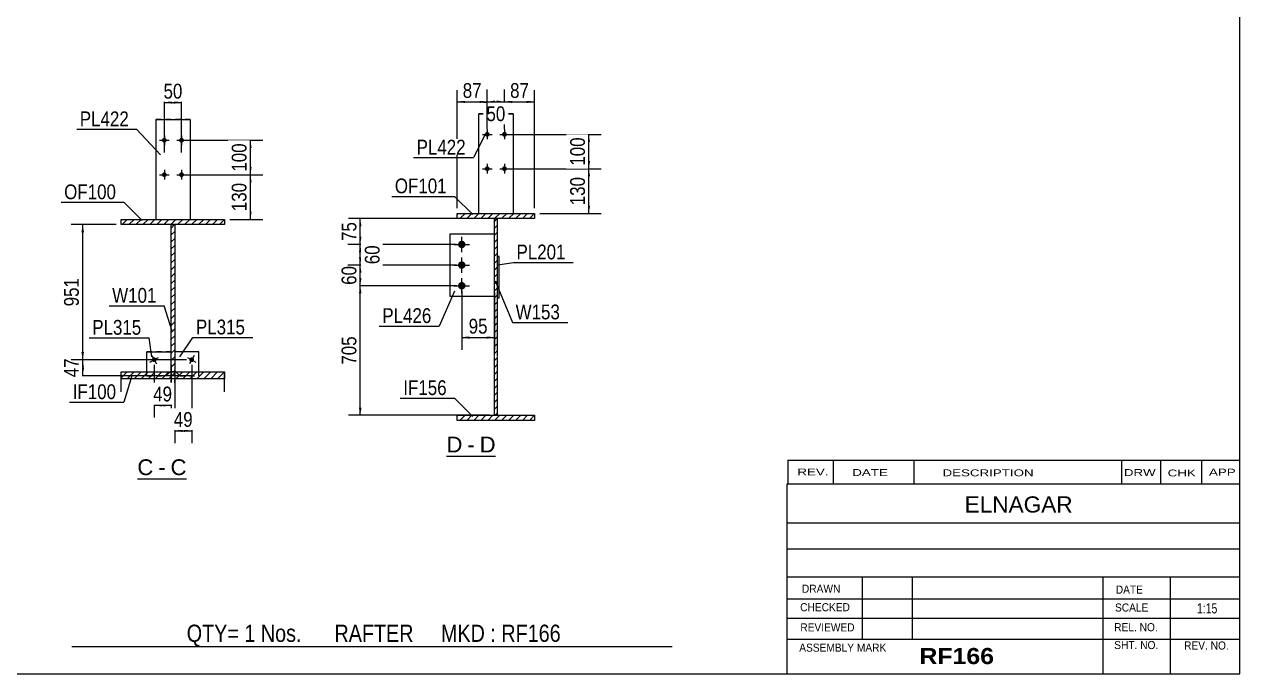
# Model space of a CAD drawing. Header units: millimetres. Extents: x -351 to 51, y -184 to 93.
# Drawn here: x -184.1 to 51.3, y -183.8 to -58 of the extents above; entities that cross this region are included whole.
import ezdxf

# ---------------------------------------------------------------- set-up
doc = ezdxf.new("R2010")
doc.units = ezdxf.units.MM
doc.linetypes.add('DXK_LINE_DOT1', pattern=[1.8814, 0.9407, -0.9407])
doc.styles.add('Arial', font='ARIAL.TTF', dxfattribs={"height": 0.2})
doc.styles.add('Arial Bold', font='ARIALBD.TTF', dxfattribs={"height": 0.2})
doc.styles.add('Arial Narrow', font='ARIALN.TTF', dxfattribs={"height": 0.2})

# ---------------------------------------------------------------- blocks, each defined once
blk = doc.blocks.new('Unknown-623466721-1210')
at = {"color": 5, "linetype": 'Continuous'}
for p, q in [((51.27, -183.83), (51.27, 93.17)), ((-348.73, -183.83), (51.27, -183.83))]:
    blk.add_line(p, q, dxfattribs=at)
blk = doc.blocks.new('Unknown-623466721-12 - 8521')
at = {"color": 7, "linetype": 'Continuous'}
blk.add_line((-102.32, -141.72), (-92.81, -141.72), dxfattribs=at)
at = {"color": 0, "linetype": 'Continuous'}
blk.add_wipeout([(-99.23, -140.97), (-99.23, -137.77), (-102.32, -137.77), (-102.32, -140.97)], dxfattribs=at)
blk.add_wipeout([(-96.85, -140.97), (-96.85, -137.77), (-98.27, -137.77), (-98.27, -140.97)], dxfattribs=at)
at = {"color": 96, "linetype": 'Continuous', "style": 'Arial'}
blk.add_text('D', height=3.06, dxfattribs=at).set_placement((-102.32, -140.97))
at = {"color": 0, "linetype": 'Continuous'}
blk.add_wipeout([(-92.81, -140.97), (-92.81, -137.77), (-95.89, -137.77), (-95.89, -140.97)], dxfattribs=at)
at = {"color": 96, "linetype": 'Continuous', "style": 'Arial'}
for s, p in [('D', (-95.89, -140.97)), ('-', (-98.27, -140.97))]:
    blk.add_text(s, height=3.06, dxfattribs=at).set_placement(p)
blk = doc.blocks.new('Unknown-623466721-14 - 1653')
at = {"color": 7, "linetype": 'Continuous'}
blk.add_line((-162.17, -146.11), (-152.67, -146.11), dxfattribs=at)
at = {"color": 0, "linetype": 'Continuous'}
blk.add_wipeout([(-159.09, -145.36), (-159.09, -142.16), (-162.17, -142.16), (-162.17, -145.36)], dxfattribs=at)
blk.add_wipeout([(-156.71, -145.36), (-156.71, -142.16), (-158.13, -142.16), (-158.13, -145.36)], dxfattribs=at)
at = {"color": 96, "linetype": 'Continuous', "style": 'Arial'}
blk.add_text('C', height=3.06, dxfattribs=at).set_placement((-162.17, -145.36))
at = {"color": 0, "linetype": 'Continuous'}
blk.add_wipeout([(-152.67, -145.36), (-152.67, -142.16), (-155.75, -142.16), (-155.75, -145.36)], dxfattribs=at)
at = {"color": 96, "linetype": 'Continuous', "style": 'Arial'}
for s, p in [('C', (-155.75, -145.36)), ('-', (-158.13, -145.36))]:
    blk.add_text(s, height=3.06, dxfattribs=at).set_placement(p)
blk = doc.blocks.new('Part-623466721-8572 - 8521')
at = {"linetype": 'Continuous'}
h = blk.add_hatch(dxfattribs=at)
h.set_pattern_fill('', scale=0.3, style=0, pattern_type=0)
h.set_pattern_definition([(45, (-85.25645, -133.7703), (-0.67352, 0.67352), [])])
h.paths.add_polyline_path([(-85.26, -134.77), (-85.26, -133.77), (-100.26, -133.77), (-100.26, -134.77)])
at = {"color": 2, "linetype": 'Continuous'}
for p, q in [((-100.26, -134.77), (-100.26, -133.77)), ((-100.26, -133.77), (-85.26, -133.77)), ((-85.26, -133.77), (-85.26, -134.77)), ((-85.26, -134.77), (-100.26, -134.77))]:
    blk.add_line(p, q, dxfattribs=at)
blk = doc.blocks.new('Part-623466721-8524 - 8521')
at = {"linetype": 'Continuous'}
h = blk.add_hatch(dxfattribs=at)
h.set_pattern_fill('', scale=0.3, style=0, pattern_type=0)
h.set_pattern_definition([(45, (-85.25645, -94.6718), (-0.67352, 0.67352), [])])
h.paths.add_polyline_path([(-85.26, -95.67), (-85.26, -94.67), (-100.26, -94.67), (-100.26, -95.67)])
at = {"color": 2, "linetype": 'Continuous'}
for p, q in [((-100.26, -95.67), (-100.26, -94.67)), ((-100.26, -94.67), (-85.26, -94.67)), ((-85.26, -95.67), (-100.26, -95.67)), ((-85.26, -94.67), (-85.26, -95.67))]:
    blk.add_line(p, q, dxfattribs=at)
blk = doc.blocks.new('Part-623466721-8528 - 8521')
at = {"linetype": 'Continuous'}
h = blk.add_hatch(dxfattribs=at)
h.set_pattern_fill('', scale=0.3, style=0, pattern_type=0)
h.set_pattern_definition([(45, (-92.4898, -95.6718), (-0.67352, 0.67352), [])])
h.paths.add_polyline_path([(-92.49, -133.77), (-92.49, -95.67), (-93.02, -95.67), (-93.02, -133.77)])
at = {"color": 2, "linetype": 'Continuous'}
for p, q in [((-93.02, -122.34), (-93.02, -95.67)), ((-93.02, -95.67), (-92.49, -95.67)), ((-92.49, -95.67), (-92.49, -122.34)), ((-93.02, -133.77), (-93.02, -122.44)), ((-92.49, -122.44), (-92.49, -133.77)), ((-92.49, -133.77), (-93.02, -133.77))]:
    blk.add_line(p, q, dxfattribs=at)
blk = doc.blocks.new('Part-623466721-9987 - 8521')
at = {"color": 2, "linetype": 'Continuous'}
for p, q in [((-92.09, -103), (-92.49, -103)), ((-92.09, -111), (-92.09, -103)), ((-92.49, -111), (-92.09, -111))]:
    blk.add_line(p, q, dxfattribs=at)
at = {"color": 7, "linetype": 'DXK_LINE_DOT1'}
blk.add_line((-92.49, -103), (-92.49, -111), dxfattribs=at)
blk = doc.blocks.new('Part-623466721-8569 - 8521')
at = {"color": 2, "linetype": 'Continuous'}
for p, q in [((-96.09, -75.34), (-96.09, -94.67)), ((-96.09, -75.34), (-89.42, -75.34)), ((-89.42, -75.34), (-89.42, -94.67))]:
    blk.add_line(p, q, dxfattribs=at)
at = {"color": 7, "linetype": 'DXK_LINE_DOT1'}
for p, q in [((-89.42, -75.34), (-96.09, -75.34)), ((-96.09, -94.67), (-89.42, -94.67))]:
    blk.add_line(p, q, dxfattribs=at)
blk = doc.blocks.new('Bolt-623466721-8639 - 8521')
at = {"linetype": 'Continuous'}
for points in [[(-93.96, -79.34, -1), (-94.89, -79.34, -1)], [(-90.62, -79.34, -1), (-91.56, -79.34, -1)], [(-93.96, -86, -1), (-94.89, -86, -1)], [(-90.62, -86, -1), (-91.56, -86, -1)]]:
    blk.add_hatch(color=3, dxfattribs=at).paths.add_polyline_path(points)
at = {"color": 3, "linetype": 'Continuous'}
for p, q in [((-95.36, -79.34), (-93.49, -79.34)), ((-94.42, -78.4), (-94.42, -80.27)), ((-92.02, -79.34), (-90.16, -79.34)), ((-91.09, -78.4), (-91.09, -80.27)), ((-95.36, -86), (-93.49, -86)), ((-94.42, -85.07), (-94.42, -86.94)), ((-92.02, -86), (-90.16, -86)), ((-91.09, -85.07), (-91.09, -86.94))]:
    blk.add_line(p, q, dxfattribs=at)
blk = doc.blocks.new('Part-623466721-9988 - 8521')
at = {"color": 2, "linetype": 'Continuous'}
for p, q in [((-93.02, -98.67), (-101.69, -98.67)), ((-101.69, -98.67), (-101.69, -110.67)), ((-101.69, -110.67), (-93.02, -110.67))]:
    blk.add_line(p, q, dxfattribs=at)
at = {"color": 7, "linetype": 'DXK_LINE_DOT1'}
blk.add_line((-93.02, -110.67), (-93.02, -98.67), dxfattribs=at)
blk = doc.blocks.new('Bolt-623466721-9994 - 8521')
at = {"linetype": 'Continuous'}
for points in [[(-99.36, -99.94, -1), (-99.36, -101.4, -1)], [(-99.36, -103.94, -1), (-99.36, -105.4, -1)], [(-99.36, -107.94, -1), (-99.36, -109.4, -1)]]:
    blk.add_hatch(color=3, dxfattribs=at).paths.add_polyline_path(points)
at = {"color": 3, "linetype": 'Continuous'}
for p, q in [((-100.83, -100.67), (-97.89, -100.67)), ((-99.36, -102.14), (-99.36, -99.2)), ((-99.36, -106.14), (-99.36, -103.2)), ((-100.83, -104.67), (-97.89, -104.67)), ((-99.36, -110.14), (-99.36, -107.2)), ((-100.83, -108.67), (-97.89, -108.67))]:
    blk.add_line(p, q, dxfattribs=at)
blk = doc.blocks.new('Bolt-623466721-1657 - 1653')
at = {"linetype": 'Continuous'}
blk.add_hatch(color=3, dxfattribs=at).paths.add_polyline_path([(-151.25, -123.24, -1), (-152.06, -122.78, -1)])
at = {"color": 3, "linetype": 'Continuous'}
for p, q in [((-151.19, -122.2), (-152.11, -123.82)), ((-152.46, -122.55), (-150.84, -123.47))]:
    blk.add_line(p, q, dxfattribs=at)
blk = doc.blocks.new('Part-623466721-1684 - 1653')
at = {"color": 2, "linetype": 'Continuous'}
for p, q in [((-158.62, -76.49), (-158.62, -95.83)), ((-158.62, -76.49), (-151.95, -76.49)), ((-151.95, -76.49), (-151.95, -95.83))]:
    blk.add_line(p, q, dxfattribs=at)
at = {"color": 7, "linetype": 'DXK_LINE_DOT1'}
for p, q in [((-151.95, -76.49), (-158.62, -76.49)), ((-158.62, -95.83), (-151.95, -95.83))]:
    blk.add_line(p, q, dxfattribs=at)
blk = doc.blocks.new('Part-623466721-1710 - 1653')
at = {"color": 2, "linetype": 'Continuous'}
for p, q in [((-150.27, -121.48), (-154.93, -121.48)), ((-154.93, -121.48), (-154.93, -125.14)), ((-150.27, -125.35), (-150.27, -121.48)), ((-154.72, -125.35), (-154.93, -125.14))]:
    blk.add_line(p, q, dxfattribs=at)
at = {"color": 7, "linetype": 'DXK_LINE_DOT1'}
for p, q in [((-150.27, -121.48), (-154.93, -121.48)), ((-153.93, -126.14), (-154.72, -125.35)), ((-153.93, -126.14), (-150.27, -126.14)), ((-150.27, -126.14), (-150.27, -125.35))]:
    blk.add_line(p, q, dxfattribs=at)
blk = doc.blocks.new('Part-623466721-1715 - 1653')
at = {"color": 2, "linetype": 'Continuous'}
for p, q in [((-160.31, -121.48), (-155.64, -121.48)), ((-160.31, -125.35), (-160.31, -121.48)), ((-155.64, -125.14), (-155.64, -121.48)), ((-155.85, -125.35), (-155.64, -125.14))]:
    blk.add_line(p, q, dxfattribs=at)
at = {"color": 7, "linetype": 'DXK_LINE_DOT1'}
for p, q in [((-155.64, -121.48), (-160.31, -121.48)), ((-160.31, -126.14), (-160.31, -125.35)), ((-160.31, -126.14), (-156.64, -126.14)), ((-156.64, -126.14), (-155.85, -125.35))]:
    blk.add_line(p, q, dxfattribs=at)
blk = doc.blocks.new('Bolt-623466721-1726 - 1653')
at = {"linetype": 'Continuous'}
blk.add_hatch(color=3, dxfattribs=at).paths.add_polyline_path([(-158.51, -122.78, -1), (-159.32, -123.24, -1)])
at = {"color": 3, "linetype": 'Continuous'}
for p, q in [((-159.38, -122.2), (-158.46, -123.82)), ((-159.73, -123.47), (-158.11, -122.55))]:
    blk.add_line(p, q, dxfattribs=at)
blk = doc.blocks.new('Bolt-623466721-1752 - 1653')
at = {"linetype": 'Continuous'}
for points in [[(-156.49, -80.49, -1), (-157.42, -80.49, -1)], [(-153.15, -80.49, -1), (-154.09, -80.49, -1)], [(-156.49, -87.16, -1), (-157.42, -87.16, -1)], [(-153.15, -87.16, -1), (-154.09, -87.16, -1)]]:
    blk.add_hatch(color=3, dxfattribs=at).paths.add_polyline_path(points)
at = {"color": 3, "linetype": 'Continuous'}
for p, q in [((-156.95, -79.56), (-156.95, -81.43)), ((-153.62, -79.56), (-153.62, -81.43)), ((-157.89, -80.49), (-156.02, -80.49)), ((-154.55, -80.49), (-152.69, -80.49)), ((-156.95, -86.23), (-156.95, -88.09)), ((-153.62, -86.23), (-153.62, -88.09)), ((-157.89, -87.16), (-156.02, -87.16)), ((-154.55, -87.16), (-152.69, -87.16))]:
    blk.add_line(p, q, dxfattribs=at)
blk = doc.blocks.new('Part-623466721-1760 - 1653')
at = {"linetype": 'Continuous'}
h = blk.add_hatch(dxfattribs=at)
h.set_pattern_fill('', scale=0.3, style=0, pattern_type=0)
h.set_pattern_definition([(45, (-145.2855, -95.8255), (-0.67352, 0.67352), [])])
h.paths.add_polyline_path([(-145.29, -96.83), (-145.29, -95.83), (-165.29, -95.83), (-165.29, -96.83)])
at = {"color": 2, "linetype": 'Continuous'}
for p, q in [((-165.29, -96.83), (-165.29, -95.83)), ((-165.29, -95.83), (-145.29, -95.83)), ((-145.29, -95.83), (-145.29, -96.83)), ((-145.29, -96.83), (-165.29, -96.83))]:
    blk.add_line(p, q, dxfattribs=at)
blk = doc.blocks.new('Part-623466721-1766 - 1653')
at = {"linetype": 'Continuous'}
h = blk.add_hatch(dxfattribs=at)
h.set_pattern_fill('', scale=0.3, style=0, pattern_type=0)
h.set_pattern_definition([(45, (-154.9522, -96.8255), (-0.67352, 0.67352), [])])
h.paths.add_polyline_path([(-154.95, -125.35), (-154.95, -96.83), (-155.62, -96.83), (-155.62, -125.35)])
at = {"color": 2, "linetype": 'Continuous'}
for p, q in [((-155.62, -108.16), (-155.62, -96.83)), ((-155.62, -96.83), (-154.95, -96.83)), ((-154.95, -96.83), (-154.95, -108.16)), ((-155.62, -125.35), (-155.62, -108.26)), ((-154.95, -108.26), (-154.95, -125.35)), ((-154.95, -125.35), (-155.62, -125.35))]:
    blk.add_line(p, q, dxfattribs=at)
at = {"color": 7, "linetype": 'DXK_LINE_DOT1'}
for p, q in [((-155.62, -127.89), (-155.62, -125.35)), ((-154.95, -127.89), (-154.95, -125.35))]:
    blk.add_line(p, q, dxfattribs=at)
blk = doc.blocks.new('Part-623466721-1789 - 1653')
at = {"linetype": 'Continuous'}
h = blk.add_hatch(dxfattribs=at)
h.set_pattern_fill('', scale=0.3, style=0, pattern_type=0)
h.set_pattern_definition([(45, (-145.2855, -125.3525), (-0.67352, 0.67352), [])])
h.paths.add_polyline_path([(-145.29, -126.7), (-145.29, -125.35), (-165.29, -125.35), (-165.29, -126.7)])
at = {"color": 7, "linetype": 'DXK_LINE_DOT1'}
for p, q in [((-165.29, -126.7), (-165.29, -125.35)), ((-145.29, -126.7), (-145.29, -125.35))]:
    blk.add_line(p, q, dxfattribs=at)
at = {"color": 2, "linetype": 'Continuous'}
for p, q in [((-165.29, -126.7), (-165.29, -125.35)), ((-165.29, -125.35), (-145.29, -125.35)), ((-165.29, -129.24), (-165.29, -126.7)), ((-145.29, -126.7), (-165.29, -126.7)), ((-145.29, -125.35), (-145.29, -126.7)), ((-145.29, -129.24), (-145.29, -126.7))]:
    blk.add_line(p, q, dxfattribs=at)
blk = doc.blocks.new('StraightDimension-623466721-8909 - 8521')
at = {"linetype": 'Continuous'}
for points in [[(-97.86, -118.94), (-99.36, -118.69), (-97.86, -118.44)], [(-94.52, -118.44), (-93.02, -118.69), (-94.52, -118.94)]]:
    blk.add_hatch(color=7, dxfattribs=at).paths.add_polyline_path(points)
at = {"color": 7, "linetype": 'Continuous'}
for p, q in [((-99.36, -109.67), (-99.36, -121.09)), ((-93.02, -110), (-93.02, -121.09)), ((-99.36, -118.69), (-93.02, -118.69))]:
    blk.add_line(p, q, dxfattribs=at)
at = {"color": 0}
blk.add_wipeout([(-93.76, -118.54), (-93.76, -114.34), (-98.62, -114.34), (-98.62, -118.54)], dxfattribs=at)
at = {"color": 3, "style": 'Arial Narrow'}
blk.add_text('95', height=2.863, dxfattribs=at).set_placement((-98.02, -117.94))
blk = doc.blocks.new('StraightDimension-623466721-8781 - 8521')
at = {"linetype": 'Continuous'}
for points in [[(-75.01, -87.5), (-74.76, -86), (-74.51, -87.5)], [(-74.51, -93.17), (-74.76, -94.67), (-75.01, -93.17)]]:
    blk.add_hatch(color=7, dxfattribs=at).paths.add_polyline_path(points)
at = {"color": 7, "linetype": 'Continuous'}
for p, q in [((-90.09, -86), (-72.36, -86)), ((-74.76, -94.67), (-74.76, -86)), ((-84.26, -94.67), (-72.36, -94.67))]:
    blk.add_line(p, q, dxfattribs=at)
at = {"color": 0}
blk.add_wipeout([(-74.91, -87), (-79.11, -87), (-79.11, -93.68), (-74.91, -93.68)], dxfattribs=at)
at = {"color": 3, "style": 'Arial Narrow'}
blk.add_text('130', height=2.863, rotation=90.0002, dxfattribs=at).set_placement((-75.51, -93.08))
blk = doc.blocks.new('StraightDimension-623466721-8793 - 8521')
at = {"linetype": 'Continuous'}
for points in [[(-119.27, -110.17), (-119.02, -108.67), (-118.77, -110.17)], [(-118.77, -132.27), (-119.02, -133.77), (-119.27, -132.27)]]:
    blk.add_hatch(color=7, dxfattribs=at).paths.add_polyline_path(points)
at = {"color": 7, "linetype": 'Continuous'}
for p, q in [((-100.36, -108.67), (-121.27, -108.67)), ((-119.02, -133.77), (-119.02, -108.67)), ((-94.02, -133.77), (-121.27, -133.77))]:
    blk.add_line(p, q, dxfattribs=at)
at = {"color": 0}
blk.add_wipeout([(-119.17, -117.88), (-123.37, -117.88), (-123.37, -124.56), (-119.17, -124.56)], dxfattribs=at)
at = {"color": 3, "style": 'Arial Narrow'}
blk.add_text('705', height=2.863, rotation=90.0002, dxfattribs=at).set_placement((-119.77, -123.96))
blk = doc.blocks.new('StraightDimension-623466721-8768 - 8521')
at = {"linetype": 'Continuous'}
for points in [[(-89.59, -73.28), (-91.09, -73.03), (-89.59, -72.78)], [(-86.76, -72.78), (-85.26, -73.03), (-86.76, -73.28)]]:
    blk.add_hatch(color=7, dxfattribs=at).paths.add_polyline_path(points)
at = {"color": 7, "linetype": 'Continuous'}
for p, q in [((-91.09, -78.34), (-91.09, -70.78)), ((-85.26, -93.67), (-85.26, -70.78)), ((-91.09, -73.03), (-85.26, -73.03))]:
    blk.add_line(p, q, dxfattribs=at)
at = {"color": 0}
blk.add_wipeout([(-85.74, -72.88), (-85.74, -68.68), (-90.6, -68.68), (-90.6, -72.88)], dxfattribs=at)
at = {"color": 3, "style": 'Arial Narrow'}
blk.add_text('87', height=2.863, dxfattribs=at).set_placement((-90, -72.28))
blk = doc.blocks.new('StraightDimension-623466721-8769 - 8521')
at = {"linetype": 'Continuous'}
for points in [[(-92.92, -73.28), (-94.42, -73.03), (-92.92, -72.78)], [(-92.59, -72.78), (-91.09, -73.03), (-92.59, -73.28)]]:
    blk.add_hatch(color=7, dxfattribs=at).paths.add_polyline_path(points)
at = {"color": 7, "linetype": 'Continuous'}
for p, q in [((-94.42, -78.34), (-94.42, -70.63)), ((-91.09, -78.34), (-91.09, -70.63)), ((-94.42, -73.03), (-91.09, -73.03))]:
    blk.add_line(p, q, dxfattribs=at)
at = {"color": 0}
blk.add_wipeout([(-90.33, -77.38), (-90.33, -73.18), (-95.18, -73.18), (-95.18, -77.38)], dxfattribs=at)
at = {"color": 3, "style": 'Arial Narrow'}
blk.add_text('50', height=2.863, dxfattribs=at).set_placement((-94.58, -76.78))
blk = doc.blocks.new('StraightDimension-623466721-8770 - 8521')
at = {"linetype": 'Continuous'}
for points in [[(-98.76, -73.28), (-100.26, -73.03), (-98.76, -72.78)], [(-95.92, -72.78), (-94.42, -73.03), (-95.92, -73.28)]]:
    blk.add_hatch(color=7, dxfattribs=at).paths.add_polyline_path(points)
at = {"color": 7, "linetype": 'Continuous'}
for p, q in [((-100.26, -93.67), (-100.26, -70.78)), ((-94.42, -78.34), (-94.42, -70.78)), ((-100.26, -73.03), (-94.42, -73.03))]:
    blk.add_line(p, q, dxfattribs=at)
at = {"color": 0}
blk.add_wipeout([(-94.91, -72.88), (-94.91, -68.68), (-99.77, -68.68), (-99.77, -72.88)], dxfattribs=at)
at = {"color": 3, "style": 'Arial Narrow'}
blk.add_text('87', height=2.863, dxfattribs=at).set_placement((-99.17, -72.28))
blk = doc.blocks.new('StraightDimension-623466721-8780 - 8521')
at = {"linetype": 'Continuous'}
for points in [[(-75.01, -80.84), (-74.76, -79.34), (-74.51, -80.84)], [(-74.51, -84.5), (-74.76, -86), (-75.01, -84.5)]]:
    blk.add_hatch(color=7, dxfattribs=at).paths.add_polyline_path(points)
at = {"color": 7, "linetype": 'Continuous'}
for p, q in [((-90.09, -79.34), (-72.36, -79.34)), ((-74.76, -86), (-74.76, -79.34)), ((-90.09, -86), (-72.36, -86))]:
    blk.add_line(p, q, dxfattribs=at)
at = {"color": 0}
blk.add_wipeout([(-74.91, -79.33), (-79.11, -79.33), (-79.11, -86.01), (-74.91, -86.01)], dxfattribs=at)
at = {"color": 3, "style": 'Arial Narrow'}
blk.add_text('100', height=2.863, rotation=90.0002, dxfattribs=at).set_placement((-75.51, -85.41))
blk = doc.blocks.new('StraightDimension-623466721-8790 - 8521')
at = {"linetype": 'Continuous'}
for points in [[(-119.27, -97.17), (-119.02, -95.67), (-118.77, -97.17)], [(-118.77, -99.17), (-119.02, -100.67), (-119.27, -99.17)]]:
    blk.add_hatch(color=7, dxfattribs=at).paths.add_polyline_path(points)
at = {"color": 7, "linetype": 'Continuous'}
for p, q in [((-94.02, -95.67), (-121.27, -95.67)), ((-119.02, -100.67), (-119.02, -95.67)), ((-100.36, -100.67), (-121.27, -100.67))]:
    blk.add_line(p, q, dxfattribs=at)
at = {"color": 0}
blk.add_wipeout([(-119.17, -95.74), (-123.37, -95.74), (-123.37, -100.6), (-119.17, -100.6)], dxfattribs=at)
at = {"color": 3, "style": 'Arial Narrow'}
blk.add_text('75', height=2.863, rotation=90.0002, dxfattribs=at).set_placement((-119.77, -100))
blk = doc.blocks.new('StraightDimension-623466721-9870 - 8521')
at = {"linetype": 'Continuous'}
for points in [[(-119.27, -106.17), (-119.02, -104.67), (-118.77, -106.17)], [(-118.77, -107.17), (-119.02, -108.67), (-119.27, -107.17)]]:
    blk.add_hatch(color=7, dxfattribs=at).paths.add_polyline_path(points)
at = {"color": 7, "linetype": 'Continuous'}
for p, q in [((-100.36, -104.67), (-121.27, -104.67)), ((-119.02, -108.67), (-119.02, -104.67)), ((-100.36, -108.67), (-121.27, -108.67))]:
    blk.add_line(p, q, dxfattribs=at)
at = {"color": 0}
blk.add_wipeout([(-119.17, -104.24), (-123.37, -104.24), (-123.37, -109.1), (-119.17, -109.1)], dxfattribs=at)
at = {"color": 3, "style": 'Arial Narrow'}
blk.add_text('60', height=2.863, rotation=90.0002, dxfattribs=at).set_placement((-119.77, -108.5))
blk = doc.blocks.new('StraightDimension-623466721-9872 - 8521')
at = {"linetype": 'Continuous'}
for points in [[(-119.27, -102.17), (-119.02, -100.67), (-118.77, -102.17)], [(-118.77, -103.17), (-119.02, -104.67), (-119.27, -103.17)]]:
    blk.add_hatch(color=7, dxfattribs=at).paths.add_polyline_path(points)
at = {"color": 7, "linetype": 'Continuous'}
for p, q in [((-100.36, -100.67), (-121.42, -100.67)), ((-119.02, -104.67), (-119.02, -100.67)), ((-100.36, -104.67), (-121.42, -104.67))]:
    blk.add_line(p, q, dxfattribs=at)
at = {"color": 0}
blk.add_wipeout([(-114.67, -100.24), (-118.87, -100.24), (-118.87, -105.1), (-114.67, -105.1)], dxfattribs=at)
at = {"color": 3, "style": 'Arial Narrow'}
blk.add_text('60', height=2.863, rotation=90.0002, dxfattribs=at).set_placement((-115.27, -104.5))
blk = doc.blocks.new('StraightDimension-623466721-8898 - 1653')
at = {"linetype": 'Continuous'}
for points in [[(-173.01, -124.52), (-172.76, -123.02), (-172.51, -124.52)], [(-172.51, -124.64), (-172.76, -126.14), (-173.01, -124.64)]]:
    blk.add_hatch(color=7, dxfattribs=at).paths.add_polyline_path(points)
at = {"color": 7, "linetype": 'Continuous'}
for p, q in [((-152.65, -123.02), (-175.01, -123.02)), ((-172.76, -126.14), (-172.76, -123.02)), ((-151.27, -126.14), (-175.01, -126.14))]:
    blk.add_line(p, q, dxfattribs=at)
at = {"color": 0}
blk.add_wipeout([(-172.91, -122.15), (-177.11, -122.15), (-177.11, -127.01), (-172.91, -127.01)], dxfattribs=at)
at = {"color": 3, "style": 'Arial Narrow'}
blk.add_text('47', height=2.863, rotation=90.0002, dxfattribs=at).set_placement((-173.51, -126.41))
blk = doc.blocks.new('StraightDimension-623466721-8897 - 1653')
at = {"linetype": 'Continuous'}
for points in [[(-173.01, -98.33), (-172.76, -96.83), (-172.51, -98.33)], [(-172.51, -121.52), (-172.76, -123.02), (-173.01, -121.52)]]:
    blk.add_hatch(color=7, dxfattribs=at).paths.add_polyline_path(points)
at = {"color": 7, "linetype": 'Continuous'}
for p, q in [((-166.29, -96.83), (-175.01, -96.83)), ((-172.76, -123.02), (-172.76, -96.83)), ((-152.65, -123.02), (-175.01, -123.02))]:
    blk.add_line(p, q, dxfattribs=at)
at = {"color": 0}
blk.add_wipeout([(-172.91, -106.58), (-177.11, -106.58), (-177.11, -113.26), (-172.91, -113.26)], dxfattribs=at)
at = {"color": 3, "style": 'Arial Narrow'}
blk.add_text('951', height=2.863, rotation=90.0002, dxfattribs=at).set_placement((-173.51, -112.66))
blk = doc.blocks.new('StraightDimension-623466721-1854 - 1653')
at = {"linetype": 'Continuous'}
for points in [[(-155.45, -73.41), (-156.95, -73.16), (-155.45, -72.91)], [(-155.12, -72.91), (-153.62, -73.16), (-155.12, -73.41)]]:
    blk.add_hatch(color=7, dxfattribs=at).paths.add_polyline_path(points)
at = {"color": 7, "linetype": 'Continuous'}
for p, q in [((-156.95, -82.83), (-156.95, -70.91)), ((-153.62, -82.83), (-153.62, -70.91)), ((-156.95, -73.16), (-153.62, -73.16))]:
    blk.add_line(p, q, dxfattribs=at)
at = {"color": 0}
blk.add_wipeout([(-152.86, -73.01), (-152.86, -68.81), (-157.71, -68.81), (-157.71, -73.01)], dxfattribs=at)
at = {"color": 3, "style": 'Arial Narrow'}
blk.add_text('50', height=2.863, dxfattribs=at).set_placement((-157.11, -72.41))
blk = doc.blocks.new('StraightDimension-623466721-9761 - 1653')
at = {"linetype": 'Continuous'}
for points in [[(-140.54, -81.99), (-140.29, -80.49), (-140.04, -81.99)], [(-140.04, -85.66), (-140.29, -87.16), (-140.54, -85.66)]]:
    blk.add_hatch(color=7, dxfattribs=at).paths.add_polyline_path(points)
at = {"color": 7, "linetype": 'Continuous'}
for p, q in [((-152.62, -80.49), (-137.89, -80.49)), ((-140.29, -87.16), (-140.29, -80.49)), ((-152.62, -87.16), (-137.89, -87.16))]:
    blk.add_line(p, q, dxfattribs=at)
at = {"color": 0}
blk.add_wipeout([(-140.44, -80.48), (-144.64, -80.48), (-144.64, -87.17), (-140.44, -87.17)], dxfattribs=at)
at = {"color": 3, "style": 'Arial Narrow'}
blk.add_text('100', height=2.863, rotation=90.0002, dxfattribs=at).set_placement((-141.04, -86.57))
blk = doc.blocks.new('StraightDimension-623466721-8893 - 1653')
at = {"linetype": 'Continuous'}
for points in [[(-157.42, -132.08), (-158.92, -131.83), (-157.42, -131.58)], [(-157.14, -131.58), (-155.64, -131.83), (-157.14, -132.08)]]:
    blk.add_hatch(color=7, dxfattribs=at).paths.add_polyline_path(points)
at = {"color": 7, "linetype": 'Continuous'}
for p, q in [((-158.92, -124.02), (-158.92, -134.23)), ((-155.64, -124.02), (-155.64, -134.23)), ((-158.92, -131.83), (-155.64, -131.83))]:
    blk.add_line(p, q, dxfattribs=at)
at = {"color": 0}
blk.add_wipeout([(-154.85, -131.68), (-154.85, -127.48), (-159.71, -127.48), (-159.71, -131.68)], dxfattribs=at)
at = {"color": 3, "style": 'Arial Narrow'}
blk.add_text('49', height=2.863, dxfattribs=at).set_placement((-159.11, -131.08))
blk = doc.blocks.new('StraightDimension-623466721-8895 - 1653')
at = {"linetype": 'Continuous'}
for points in [[(-153.43, -137.01), (-154.93, -136.76), (-153.43, -136.51)], [(-153.15, -136.51), (-151.65, -136.76), (-153.15, -137.01)]]:
    blk.add_hatch(color=7, dxfattribs=at).paths.add_polyline_path(points)
at = {"color": 7, "linetype": 'Continuous'}
for p, q in [((-151.65, -124.02), (-151.65, -139.16)), ((-154.93, -125.4), (-154.93, -139.16)), ((-154.93, -136.76), (-151.65, -136.76))]:
    blk.add_line(p, q, dxfattribs=at)
at = {"color": 0}
blk.add_wipeout([(-150.86, -136.61), (-150.86, -132.41), (-155.72, -132.41), (-155.72, -136.61)], dxfattribs=at)
at = {"color": 3, "style": 'Arial Narrow'}
blk.add_text('49', height=2.863, dxfattribs=at).set_placement((-155.12, -136.01))
blk = doc.blocks.new('StraightDimension-623466721-9762 - 1653')
at = {"linetype": 'Continuous'}
for points in [[(-140.54, -88.66), (-140.29, -87.16), (-140.04, -88.66)], [(-140.04, -94.33), (-140.29, -95.83), (-140.54, -94.33)]]:
    blk.add_hatch(color=7, dxfattribs=at).paths.add_polyline_path(points)
at = {"color": 7, "linetype": 'Continuous'}
for p, q in [((-152.62, -87.16), (-137.89, -87.16)), ((-140.29, -95.83), (-140.29, -87.16)), ((-144.29, -95.83), (-137.89, -95.83))]:
    blk.add_line(p, q, dxfattribs=at)
at = {"color": 0}
blk.add_wipeout([(-140.44, -88.15), (-144.64, -88.15), (-144.64, -94.83), (-140.44, -94.83)], dxfattribs=at)
at = {"color": 3, "style": 'Arial Narrow'}
blk.add_text('130', height=2.863, rotation=90.0002, dxfattribs=at).set_placement((-141.04, -94.23))
blk = doc.blocks.new('CBS_CALLOFF-623466721-11733')
at = {"color": 7, "linetype": 'Continuous'}
blk.add_line((-174.85, -178.56), (-58.62, -178.58), dxfattribs=at)
at = {"color": 3, "linetype": 'Continuous', "style": 'Arial Narrow'}
blk.add_text('QTY= 1 Nos.      RAFTER     MKD : RF166', height=3.3405, dxfattribs=at).set_placement((-152.62, -177.67))
blk = doc.blocks.new('CBS_NAME_BLOG-623466721-11734')
at = {"color": 7, "linetype": 'Continuous'}
for p, q in [((-36.32, -147.08), (51.2, -147.08)), ((-36.32, -183.79), (-36.32, -147.08)), ((-36.32, -154.62), (51.2, -154.62)), ((-36.24, -159.67), (51.27, -159.67)), ((-36.32, -165.05), (51.2, -165.05)), ((-21.79, -177.15), (-21.79, -165.05)), ((-12.11, -177.13), (-12.11, -165.06)), ((24.81, -183.79), (24.81, -165.06)), ((37.86, -183.79), (37.86, -165.05)), ((-36.31, -169.35), (51.27, -169.33)), ((-36.32, -173.09), (51.2, -173.09)), ((-36.32, -177.13), (51.2, -177.13)), ((-36.32, -183.83), (51.27, -183.83))]:
    blk.add_line(p, q, dxfattribs=at)
at = {"color": 3, "linetype": 'Continuous', "style": 'Arial'}
blk.add_text('ELNAGAR', height=3.133, dxfattribs=at).set_placement((-1.99, -152.61))
at = {"color": 3, "linetype": 'Continuous'}
for s, height, style, width, p in [('DRAWN', 1.566, 'Arial', 0.9, (-33.49, -168.15)), ('DATE', 1.566, 'Arial', 0.9, (27.28, -168.32)), ('CHECKED', 1.566, 'Arial', 0.9, (-33.83, -171.73)), ('SCALE', 1.566, 'Arial', 0.9, (27.13, -171.79)), ('1:15', 1.957, 'Arial Narrow', 0.9, (43.01, -172.15)), ('REVIEWED', 1.566, 'Arial', 0.9, (-33.8, -175.64)), ('REL. NO.', 1.566, 'Arial', 0.9, (26.98, -175.6)), ('ASSEMBLY MARK', 1.5663, 'Arial', 0.9, (-34.01, -179.57)), ('RF166', 3.131, 'Arial Bold', 1.1, (-10.74, -181.98)), ('SHT. NO.', 1.566, 'Arial', 0.9, (26.98, -179.06)), ('REV. NO.', 1.566, 'Arial', 0.9, (40.51, -179.15))]:
    blk.add_text(s, height=height, dxfattribs=dict(at, style=style, width=width)).set_placement(p)
blk = doc.blocks.new('CBS_REVISION-623466721-11735')
at = {"color": 7, "linetype": 'Continuous'}
for p, q in [((-36.23, -142.45), (51.27, -142.45)), ((-36.23, -142.45), (-36.23, -147.08)), ((-27.44, -142.45), (-27.44, -147.08)), ((-11.84, -142.45), (-11.84, -147.02)), ((28.41, -142.45), (28.41, -147.08)), ((35.95, -142.45), (35.95, -147.08)), ((43.9, -142.45), (43.9, -147.08)), ((-36.23, -147.08), (51.26, -147.08))]:
    blk.add_line(p, q, dxfattribs=at)
at = {"color": 7, "style": 'Arial Narrow', "width": 1.7}
for s, height, p in [('REV.', 1.326, (-34.37, -145.41)), ('DATE', 1.326, (-23.75, -145.52)), ('DESCRIPTION', 1.3257, (-6.27, -145.58)), ('DRW', 1.326, (28.84, -145.52)), ('CHK', 1.326, (37.33, -145.61)), ('APP', 1.326, (45.33, -145.45))]:
    blk.add_text(s, height=height, dxfattribs=at).set_placement(p)
blk = doc.blocks.new('Mark-623466721-8663 - 8521')
at = {"color": 7, "linetype": 'Continuous'}
blk.add_line((-97.24, -94.89), (-100.77, -91.36), dxfattribs=at)
at = {"color": 0}
blk.add_wipeout([(-102.27, -90.76), (-102.27, -87.76), (-112.32, -87.76), (-112.32, -90.76)], dxfattribs=at)
blk.add_wipeout([(-102.27, -90.76), (-102.27, -87.76), (-112.32, -87.76), (-112.32, -90.76)], dxfattribs=at)
at = {"color": 7, "linetype": 'Continuous'}
blk.add_line((-112.92, -91.36), (-100.77, -91.36), dxfattribs=at)
at = {"color": 3, "style": 'Arial Narrow'}
blk.add_text('OF101', height=2.863, dxfattribs=at).set_placement((-112.32, -90.76))
blk = doc.blocks.new('Mark-623466721-8666 - 8521')
at = {"color": 0}
blk.add_wipeout([(-80.34, -115.18), (-80.34, -112.18), (-88.93, -112.18), (-88.93, -115.18)], dxfattribs=at)
blk.add_wipeout([(-80.34, -115.18), (-80.34, -112.18), (-88.93, -112.18), (-88.93, -115.18)], dxfattribs=at)
at = {"color": 7, "linetype": 'Continuous'}
for p, q in [((-92.9, -107.69), (-89.53, -115.78)), ((-89.53, -115.78), (-78.84, -115.78))]:
    blk.add_line(p, q, dxfattribs=at)
at = {"color": 3, "style": 'Arial Narrow'}
blk.add_text('W153', height=2.863, dxfattribs=at).set_placement((-88.93, -115.18))
blk = doc.blocks.new('Mark-623466721-8672 - 8521')
at = {"color": 7, "linetype": 'Continuous'}
blk.add_line((-94.74, -79.22), (-97.09, -83.85), dxfattribs=at)
at = {"color": 0}
blk.add_wipeout([(-98.59, -83.25), (-98.59, -80.25), (-108.1, -80.25), (-108.1, -83.25)], dxfattribs=at)
blk.add_wipeout([(-98.59, -83.25), (-98.59, -80.25), (-108.1, -80.25), (-108.1, -83.25)], dxfattribs=at)
at = {"color": 7, "linetype": 'Continuous'}
blk.add_line((-108.7, -83.85), (-97.09, -83.85), dxfattribs=at)
at = {"color": 3, "style": 'Arial Narrow'}
blk.add_text('PL422', height=2.863, dxfattribs=at).set_placement((-108.1, -83.25))
blk = doc.blocks.new('Mark-623466721-8675 - 8521')
at = {"color": 7, "linetype": 'Continuous'}
blk.add_line((-97.24, -133.99), (-100.77, -130.45), dxfattribs=at)
at = {"color": 0}
blk.add_wipeout([(-102.27, -129.85), (-102.27, -126.85), (-110.68, -126.85), (-110.68, -129.85)], dxfattribs=at)
blk.add_wipeout([(-102.27, -129.85), (-102.27, -126.85), (-110.68, -126.85), (-110.68, -129.85)], dxfattribs=at)
at = {"color": 7, "linetype": 'Continuous'}
blk.add_line((-111.28, -130.45), (-100.77, -130.45), dxfattribs=at)
at = {"color": 3, "style": 'Arial Narrow'}
blk.add_text('IF156', height=2.863, dxfattribs=at).set_placement((-110.68, -129.85))
blk = doc.blocks.new('Mark-623466721-10030 - 8521')
at = {"color": 0}
blk.add_wipeout([(-79.26, -103.56), (-79.26, -100.56), (-88.76, -100.56), (-88.76, -103.56)], dxfattribs=at)
blk.add_wipeout([(-79.26, -103.56), (-79.26, -100.56), (-88.76, -100.56), (-88.76, -103.56)], dxfattribs=at)
at = {"color": 7, "linetype": 'Continuous'}
for p, q in [((-92.39, -104.62), (-89.36, -104.16)), ((-89.36, -104.16), (-77.76, -104.16))]:
    blk.add_line(p, q, dxfattribs=at)
at = {"color": 3, "style": 'Arial Narrow'}
blk.add_text('PL201', height=2.863, dxfattribs=at).set_placement((-88.76, -103.56))
blk = doc.blocks.new('Mark-623466721-10033 - 8521')
at = {"color": 7, "linetype": 'Continuous'}
blk.add_line((-100.77, -109.73), (-103.73, -116.49), dxfattribs=at)
at = {"color": 0}
blk.add_wipeout([(-105.23, -115.89), (-105.23, -112.89), (-114.74, -112.89), (-114.74, -115.89)], dxfattribs=at)
blk.add_wipeout([(-105.23, -115.89), (-105.23, -112.89), (-114.74, -112.89), (-114.74, -115.89)], dxfattribs=at)
at = {"color": 7, "linetype": 'Continuous'}
blk.add_line((-115.34, -116.49), (-103.73, -116.49), dxfattribs=at)
at = {"color": 3, "style": 'Arial Narrow'}
blk.add_text('PL426', height=2.863, dxfattribs=at).set_placement((-114.74, -115.89))
blk = doc.blocks.new('Mark-623466721-1680 - 1653')
at = {"color": 7, "linetype": 'Continuous'}
blk.add_line((-157.68, -83.28), (-162.32, -78.37), dxfattribs=at)
at = {"color": 0}
blk.add_wipeout([(-163.82, -77.77), (-163.82, -74.77), (-173.32, -74.77), (-173.32, -77.77)], dxfattribs=at)
blk.add_wipeout([(-163.82, -77.77), (-163.82, -74.77), (-173.32, -74.77), (-173.32, -77.77)], dxfattribs=at)
at = {"color": 7, "linetype": 'Continuous'}
blk.add_line((-173.92, -78.37), (-162.32, -78.37), dxfattribs=at)
at = {"color": 3, "style": 'Arial Narrow'}
blk.add_text('PL422', height=2.863, dxfattribs=at).set_placement((-173.32, -77.77))
blk = doc.blocks.new('Mark-623466721-1785 - 1653')
at = {"color": 7, "linetype": 'Continuous'}
blk.add_line((-163.22, -126.11), (-164.79, -131.24), dxfattribs=at)
at = {"color": 0}
blk.add_wipeout([(-166.29, -130.64), (-166.29, -127.64), (-174.69, -127.64), (-174.69, -130.64)], dxfattribs=at)
blk.add_wipeout([(-166.29, -130.64), (-166.29, -127.64), (-174.69, -127.64), (-174.69, -130.64)], dxfattribs=at)
at = {"color": 7, "linetype": 'Continuous'}
blk.add_line((-175.29, -131.24), (-164.79, -131.24), dxfattribs=at)
at = {"color": 3, "style": 'Arial Narrow'}
blk.add_text('IF100', height=2.863, dxfattribs=at).set_placement((-174.69, -130.64))
blk = doc.blocks.new('Mark-623466721-1706 - 1653')
at = {"color": 0}
blk.add_wipeout([(-141.32, -118.1), (-141.32, -115.1), (-150.83, -115.1), (-150.83, -118.1)], dxfattribs=at)
blk.add_wipeout([(-141.32, -118.1), (-141.32, -115.1), (-150.83, -115.1), (-150.83, -118.1)], dxfattribs=at)
at = {"color": 7, "linetype": 'Continuous'}
for p, q in [((-153.98, -122.43), (-151.43, -118.7)), ((-151.43, -118.7), (-139.82, -118.7))]:
    blk.add_line(p, q, dxfattribs=at)
at = {"color": 3, "style": 'Arial Narrow'}
blk.add_text('PL315', height=2.863, dxfattribs=at).set_placement((-150.83, -118.1))
blk = doc.blocks.new('Mark-623466721-1711 - 1653')
at = {"color": 7, "linetype": 'Continuous'}
blk.add_line((-159.35, -122.43), (-159.91, -118.76), dxfattribs=at)
at = {"color": 0}
blk.add_wipeout([(-161.41, -118.16), (-161.41, -115.16), (-170.91, -115.16), (-170.91, -118.16)], dxfattribs=at)
blk.add_wipeout([(-161.41, -118.16), (-161.41, -115.16), (-170.91, -115.16), (-170.91, -118.16)], dxfattribs=at)
at = {"color": 7, "linetype": 'Continuous'}
blk.add_line((-171.51, -118.76), (-159.91, -118.76), dxfattribs=at)
at = {"color": 3, "style": 'Arial Narrow'}
blk.add_text('PL315', height=2.863, dxfattribs=at).set_placement((-170.91, -118.16))
blk = doc.blocks.new('Mark-623466721-1756 - 1653')
at = {"color": 7, "linetype": 'Continuous'}
blk.add_line((-161.27, -96.05), (-164.8, -92.51), dxfattribs=at)
at = {"color": 0}
blk.add_wipeout([(-166.3, -91.91), (-166.3, -88.91), (-176.35, -88.91), (-176.35, -91.91)], dxfattribs=at)
blk.add_wipeout([(-166.3, -91.91), (-166.3, -88.91), (-176.35, -88.91), (-176.35, -91.91)], dxfattribs=at)
at = {"color": 7, "linetype": 'Continuous'}
blk.add_line((-176.95, -92.51), (-164.8, -92.51), dxfattribs=at)
at = {"color": 3, "style": 'Arial Narrow'}
blk.add_text('OF100', height=2.863, dxfattribs=at).set_placement((-176.35, -91.91))
blk = doc.blocks.new('Mark-623466721-1762 - 1653')
at = {"color": 7, "linetype": 'Continuous'}
blk.add_line((-155.42, -117.5), (-156.96, -112.57), dxfattribs=at)
at = {"color": 0}
blk.add_wipeout([(-158.46, -111.97), (-158.46, -108.97), (-167.05, -108.97), (-167.05, -111.97)], dxfattribs=at)
blk.add_wipeout([(-158.46, -111.97), (-158.46, -108.97), (-167.05, -108.97), (-167.05, -111.97)], dxfattribs=at)
at = {"color": 7, "linetype": 'Continuous'}
blk.add_line((-167.65, -112.57), (-156.96, -112.57), dxfattribs=at)
at = {"color": 3, "style": 'Arial Narrow'}
blk.add_text('W101', height=2.863, dxfattribs=at).set_placement((-167.05, -111.97))

msp = doc.modelspace()

# ---------------------------------------------------------------- block references
for name in ['Unknown-623466721-1210', 'Part-623466721-1684 - 1653', 'Part-623466721-8569 - 8521', 'Bolt-623466721-1752 - 1653', 'Bolt-623466721-8639 - 8521', 'Part-623466721-1760 - 1653', 'Part-623466721-8524 - 8521', 'Part-623466721-8528 - 8521', 'Part-623466721-1766 - 1653', 'Part-623466721-9988 - 8521', 'Bolt-623466721-9994 - 8521', 'Part-623466721-9987 - 8521', 'Part-623466721-1715 - 1653', 'Bolt-623466721-1726 - 1653', 'Part-623466721-1710 - 1653', 'Bolt-623466721-1657 - 1653', 'Part-623466721-1789 - 1653', 'Part-623466721-8572 - 8521', 'CBS_REVISION-623466721-11735', 'CBS_NAME_BLOG-623466721-11734', 'CBS_CALLOFF-623466721-11733']:
    msp.add_blockref(name, (0, 0))

# ---------------------------------------------------------------- next in the draw order: block references
for name in ['StraightDimension-623466721-1854 - 1653', 'StraightDimension-623466721-8781 - 8521', 'StraightDimension-623466721-8790 - 8521', 'Mark-623466721-10030 - 8521', 'StraightDimension-623466721-8909 - 8521', 'StraightDimension-623466721-8898 - 1653', 'Unknown-623466721-12 - 8521', 'Unknown-623466721-14 - 1653']:
    msp.add_blockref(name, (0, 0))

# ---------------------------------------------------------------- next in the draw order: block references
for name in ['StraightDimension-623466721-8768 - 8521', 'Mark-623466721-1680 - 1653', 'StraightDimension-623466721-9761 - 1653', 'StraightDimension-623466721-8897 - 1653', 'StraightDimension-623466721-8793 - 8521', 'Mark-623466721-1785 - 1653']:
    msp.add_blockref(name, (0, 0))

# ---------------------------------------------------------------- next in the draw order: block references
for name in ['StraightDimension-623466721-8769 - 8521', 'Mark-623466721-1756 - 1653', 'StraightDimension-623466721-9762 - 1653', 'StraightDimension-623466721-9870 - 8521', 'Mark-623466721-8666 - 8521', 'Mark-623466721-1711 - 1653', 'Mark-623466721-1706 - 1653', 'StraightDimension-623466721-8893 - 1653', 'Mark-623466721-8675 - 8521']:
    msp.add_blockref(name, (0, 0))

# ---------------------------------------------------------------- next in the draw order: block references
for name in ['StraightDimension-623466721-8770 - 8521', 'StraightDimension-623466721-8780 - 8521', 'StraightDimension-623466721-9872 - 8521', 'Mark-623466721-1762 - 1653', 'Mark-623466721-10033 - 8521', 'StraightDimension-623466721-8895 - 1653']:
    msp.add_blockref(name, (0, 0))

# ---------------------------------------------------------------- next in the draw order: block references
for name in ['Mark-623466721-8672 - 8521', 'Mark-623466721-8663 - 8521']:
    msp.add_blockref(name, (0, 0))

doc.saveas('drawing.dxf')
